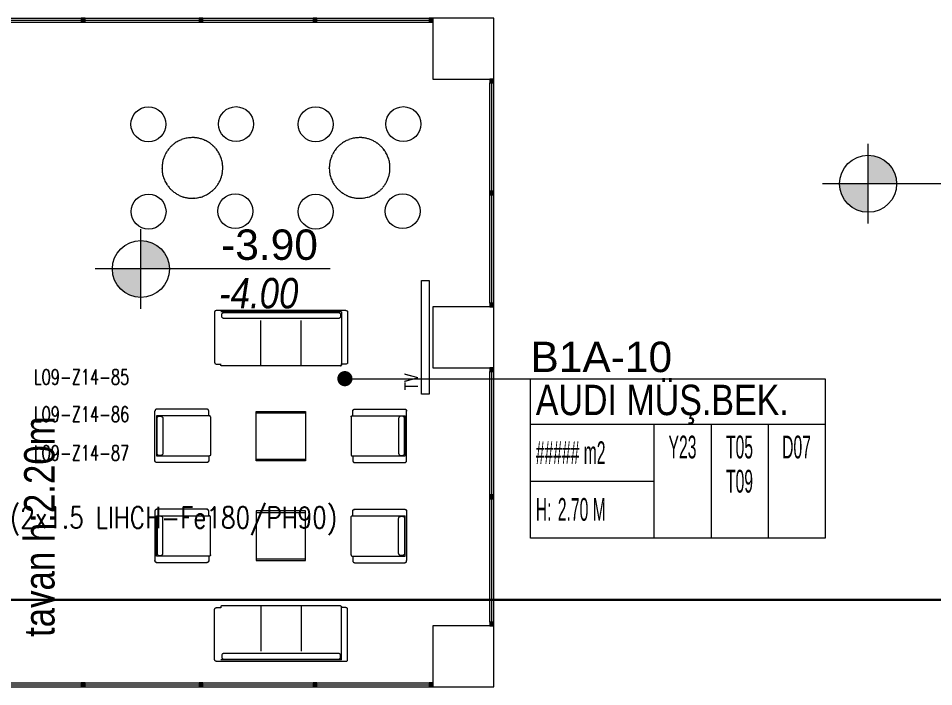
# Model space of a CAD drawing. Header units: metres. Extents: x -19121 to 152404, y -12107 to 46241.
# Drawn here: x 93295 to 94499, y 1600 to 2480 of the extents above; entities that cross this region are included whole.
import ezdxf
from ezdxf.enums import TextEntityAlignment as Align

# ---------------------------------------------------------------- set-up
doc = ezdxf.new("R2010")
doc.units = ezdxf.units.M
doc.header["$LTSCALE"] = 50
doc.header["$MEASUREMENT"] = 0
doc.layers.get('0').update_dxf_attribs({"color": 9, "lineweight": 9})
for name, color, linetype, lineweight in [('01', 9, 'Continuous', 9), ('05', 9, 'Continuous', 9), ('06D', 9, 'Continuous', 9), ('10', 9, 'Continuous', 9), ('15', 9, 'Continuous', 9), ('21', 9, 'Continuous', 9), ('21_mahal200', 9, 'Continuous', 9), ('E-DEDEKTÖR NUMARALARI', 20, 'Continuous', 30), ('E-MODÜL HATTI', 6, 'Continuous', 30), ('E-YAZI', 7, 'Continuous', 30)]:
    doc.layers.add(name, color=color, linetype=linetype, lineweight=lineweight)
doc.styles.add('Arial', font='arial.ttf', dxfattribs={"height": 2.5})
doc.styles.add('E-YAZI', font='txttw.shx', dxfattribs={"height": 200})
doc.styles.add('MuuM_TEXT-ITALIC', font='ARIALNI.TTF')
doc.styles.add('MuuM_TEXT-STANDART', font='ARIALN.TTF')
doc.dimstyles.new('MuuM_DIM200', dxfattribs={"dimscale": 20, "dimtxt": 2, "dimasz": 1, "dimexe": 1, "dimexo": 1, "dimgap": 1, "dimtad": 1, "dimdec": 1, "dimrnd": 0.5, "dimdsep": 46, "dimtxsty": 'MuuM_TEXT-STANDART', "dimblk": 'ARCHTICK', "dimcen": 0, "dimdle": 0.15, "dimclrd": 256, "dimclre": 256, "dimclrt": 256, "dimadec": 0, "dimazin": 0, "dimtfac": 5, "dimtdec": 1, "dimtix": 1, "dimtmove": 2, "dimatfit": 3, "dimldrblk": 'DOT', "dimfxl": 3, "dimfxlon": 1, "dimtolj": 1, "dimlwd": -1, "dimlwe": -1, "dimarcsym": 0})

# ---------------------------------------------------------------- blocks, each defined once
blk = doc.blocks.new('p-kolon_80x80')
blk.add_lwpolyline([(-40, -40), (40, -40), (40, 40), (-40, 40)], close=True)
blk = doc.blocks.new('1.Bod.Ara.Sitatik Elk')
at = {"layer": '01'}
for p in [(9880, -6190), (9880, -6570), (9880, -6990)]:
    blk.add_blockref('p-kolon_80x80', p, dxfattribs=at)
blk = doc.blocks.new('_ArchTick')
at = {"color": 0, "linetype": 'ByBlock', "const_width": 0.15}
blk.add_lwpolyline([(-0.5, -0.5), (0.5, 0.5)], dxfattribs=at)
blk = doc.blocks.new('_Dot')
at = {"color": 0, "linetype": 'ByBlock', "lineweight": -2}
blk.add_line((-0.5, 0), (-1, 0), dxfattribs=at)
at = {"color": 0, "linetype": 'ByBlock', "const_width": 0.5}
blk.add_lwpolyline([(-0.25, 0, 1), (0.25, 0, 1)], format="xyb", close=True, dxfattribs=at)
blk = doc.blocks.new('0_roomno2')
blk.add_lwpolyline([(19.375, -10.5), (0, -10.5), (0, 0), (19.375, 0)], close=True)
for points in [[(0, -3), (19.375, -3)], [(8.125, -3), (8.125, -10.5)], [(11.875, -3), (11.875, -10.5)], [(15.625, -3), (15.625, -10.5)], [(0, -6.75), (8.125, -6.75)]]:
    blk.add_lwpolyline(points)
at = {"style": 'MuuM_TEXT-STANDART', "width": 0.6}
blk.add_text('H:', height=1.5, dxfattribs=at).set_placement((0.35, -8.608), align=Align.MIDDLE_LEFT)
at = {"style": 'Arial'}
blk.add_attdef('ODANO', (0, 1.17), '', height=2, dxfattribs=at)
blk.add_attdef('MEKANADI', text='', height=2, dxfattribs=at).set_placement((0.35, -3), align=Align.BOTTOM_LEFT)
at = {"style": 'MuuM_TEXT-STANDART', "width": 0.6}
for tag, p in [('M2', (0.35, -4.875)), ('TEMIZTAVANYUKSEKLIGI', (1.8, -8.608))]:
    blk.add_attdef(tag, text='', height=1.5, dxfattribs=at).set_placement(p, align=Align.MIDDLE_LEFT)
for tag, p in [('YER01', (10, -4.5)), ('TAVAN01', (13.75, -4.5)), ('DUVAR01', (17.5, -4.5)), ('YER02', (10, -6.75)), ('TAVAN02', (13.75, -6.75)), ('DUVAR02', (17.5, -6.75)), ('YER03', (10, -9)), ('TAVAN03', (13.75, -9)), ('DUVAR03', (17.5, -9))]:
    blk.add_attdef(tag, text='', height=1.5, dxfattribs=at).set_placement(p, align=Align.MIDDLE_CENTER)
blk = doc.blocks.new('p-audi_tefriş')
at = {"lineweight": 15}
for p, q in [((79.5, 449.5), (-79.3, 449.5)), ((-26.4, 378.5), (-26.4, 438.3)), ((26.6, 378.5), (26.6, 438.3)), ((-79.3, 379.6), (-79.3, 381.3)), ((-32.8, 316.5), (32, 316.5)), ((-95.1, 260), (-95.1, 253.4)), ((-32.8, 255.6), (32, 255.6)), ((94.3, 260), (94.3, 253.4)), ((-95.1, 181.1), (-95.1, 187.6)), ((-32.8, 185.5), (32, 185.5)), ((94.3, 181.1), (94.3, 187.6)), ((-32.8, 124.6), (32, 124.6)), ((-79.3, 61.4), (-79.3, 59.8)), ((-26.4, 62.5), (-26.4, 2.8)), ((26.6, 62.5), (26.6, 2.8)), ((79.5, -8.5), (-79.3, -8.5))]:
    blk.add_line(p, q, dxfattribs=at)
at = {"lineweight": 15, "flags": 128}
for points in [[(85.3, 451.5), (-84.9, 451.5), (-85.5, 451.3), (-86.2, 451.2), (-86.6, 450.8), (-87, 450.4), (-87.2, 449.9), (-87.4, 449.5), (-87.4, 382.8), (-87.2, 382.4), (-87, 381.8), (-86.6, 381.5), (-86.2, 381.1), (-85.5, 380.9), (-84.9, 380.7), (-79.3, 380.7)], [(75.8, 441), (-75.8, 441), (-76.2, 441.2), (-76.8, 441.4), (-77.2, 441.8), (-77.6, 442.2), (-77.8, 442.7), (-78.1, 443.3), (-78.1, 446.6), (-77.8, 447.1), (-77.6, 447.5), (-77.2, 447.9), (-76.8, 448.2), (-76.2, 448.4), (-75.8, 448.6), (75.8, 448.6)], [(-22.6, 449.5), (-22.6, 449.5)], [(75.8, 448.6), (76.4, 448.4), (77, 448.2), (77.4, 447.9), (77.8, 447.5), (78.1, 447.1), (78.3, 446.6), (78.3, 443.3), (78.1, 442.7), (77.8, 442.2), (77.4, 441.8), (77, 441.4), (76.4, 441.2), (75.8, 441)], [(85.3, 451.5), (85.7, 451.3), (86.4, 451.2), (86.8, 450.8), (87.2, 450.4), (87.4, 449.9), (87.6, 449.5), (87.6, 382.8), (87.4, 382.4), (87.2, 381.8), (86.8, 381.5), (86.4, 381.1), (85.7, 380.9), (85.3, 380.7), (79.5, 380.7)], [(79.5, 449.5), (79.5, 379.6)], [(-17.4, 378.5), (-17.4, 378.5)], [(-97.7, 321.6), (-163.9, 321.6), (-164.5, 321.4), (-164.8, 321.1), (-165.2, 320.9), (-165.6, 320.3), (-165.7, 320), (-165.9, 319.4)], [(-96.8, 251.4), (-97.3, 251.4), (-97.7, 251.2), (-163.3, 251.2), (-163.9, 251.4), (-164.5, 251.4), (-164.8, 251.8), (-165.2, 252.1), (-165.6, 252.5), (-165.7, 252.9), (-165.9, 253.4), (-165.9, 318.9)], [(-95.1, 312.9), (-95.1, 319.4), (-95.3, 320), (-95.5, 320.3), (-95.9, 320.9), (-96.2, 321.1), (-96.8, 321.4), (-97.3, 321.6)], [(32, 318.5), (32, 253.5), (-32.8, 253.5), (-32.8, 318.5), (32, 318.5)], [(94.3, 312.9), (94.3, 319.4), (94.5, 320), (94.7, 320.3), (95.1, 320.9), (95.4, 321.1), (96, 321.4), (96.5, 321.6)], [(96, 251.4), (96.5, 251.4), (96.9, 251.2), (162.6, 251.2), (163.1, 251.4), (163.7, 251.4), (164, 251.8), (164.4, 252.1), (164.8, 252.5), (164.9, 252.9), (165.1, 253.4), (165.1, 318.9)], [(163.1, 321.6), (163.7, 321.4), (164, 321.1), (164.4, 320.9), (164.8, 320.3), (164.9, 320), (165.1, 319.4)], [(-94, 312.9), (-163.9, 312.9), (-163.9, 260), (-94.2, 260)], [(-163.2, 263.3), (-163.2, 309.4), (-163, 309.9), (-163, 310.5), (-162.6, 310.8), (-162.2, 311.4), (-161.9, 311.6), (-161.5, 311.9), (-161, 312.1), (-157.6, 312.1), (-157.1, 311.9), (-156.7, 311.6), (-156.2, 311.4), (-156, 310.8), (-155.6, 310.5), (-155.6, 309.9), (-155.4, 309.4), (-155.4, 263.3), (-155.6, 262.7), (-155.6, 262.2), (-156, 261.8), (-156.2, 261.4), (-156.7, 261.1), (-157.1, 260.9), (-157.6, 260.7), (-158.2, 260.5), (-160.4, 260.5), (-161, 260.7), (-161.5, 260.9), (-161.9, 261.1), (-162.2, 261.4), (-162.6, 261.8), (-163, 262.2), (-163, 262.7), (-163.2, 263.3)], [(-95.1, 312.9), (-95.1, 312.9)], [(93.2, 312.9), (163.1, 312.9), (163.1, 260)], [(94.3, 312.9), (94.3, 312.9)], [(162.4, 263.3), (162.4, 309.4), (162.2, 309.9), (162.2, 310.5), (161.8, 310.8), (161.5, 311.4), (161.1, 311.6), (160.7, 311.9), (160.2, 312.1), (156.9, 312.1), (156.3, 311.9), (155.9, 311.6), (155.4, 311.4), (155.2, 310.8), (154.8, 310.5), (154.8, 309.9), (154.6, 309.4), (154.6, 263.3), (154.8, 262.7), (154.8, 262.2), (155.2, 261.8), (155.4, 261.4), (155.9, 261.1), (156.3, 260.9), (156.9, 260.7), (157.4, 260.5), (159.6, 260.5), (160.2, 260.7), (160.7, 260.9), (161.1, 261.1), (161.5, 261.4), (161.8, 261.8), (162.2, 262.2), (162.2, 262.7), (162.4, 263.3)], [(-95.1, 253.4), (-95.3, 252.9), (-95.5, 252.5), (-95.9, 252.1), (-96.2, 251.8), (-96.8, 251.4)], [(-95.1, 260), (-95.1, 260)], [(94.3, 260), (94.3, 260)], [(94.3, 253.4), (94.5, 252.9), (94.7, 252.5), (95.1, 252.1), (95.4, 251.8), (96, 251.4)], [(-96.8, 189.6), (-97.3, 189.6), (-97.7, 189.8), (-163.3, 189.8), (-163.9, 189.6), (-164.5, 189.6), (-164.8, 189.3), (-165.2, 188.9), (-165.6, 188.5), (-165.7, 188.2), (-165.9, 187.6), (-165.9, 122.2)], [(-94, 128.2), (-163.9, 128.2), (-163.9, 181.1), (-94.2, 181.1)], [(-95.1, 187.6), (-95.3, 188.2), (-95.5, 188.5), (-95.9, 188.9), (-96.2, 189.3), (-96.8, 189.6)], [(-95.1, 181.1), (-95.1, 181.1)], [(32, 122.5), (32, 187.6), (-32.8, 187.6), (-32.8, 122.5), (32, 122.5)], [(93.2, 128.2), (163.1, 128.2), (163.1, 181.1)], [(94.3, 187.6), (94.5, 188.2), (94.7, 188.5), (95.1, 188.9), (95.4, 189.3), (96, 189.6)], [(94.3, 181.1), (94.3, 181.1)], [(96, 189.6), (96.5, 189.6), (96.9, 189.8), (162.6, 189.8), (163.1, 189.6), (163.7, 189.6), (164, 189.3), (164.4, 188.9), (164.8, 188.5), (164.9, 188.2), (165.1, 187.6), (165.1, 122.2)], [(-163.2, 177.8), (-163.2, 131.7), (-163, 131.1), (-163, 130.6), (-162.6, 130.2), (-162.2, 129.7), (-161.9, 129.5), (-161.5, 129.1), (-161, 128.9), (-157.6, 128.9), (-157.1, 129.1), (-156.7, 129.5), (-156.2, 129.7), (-156, 130.2), (-155.6, 130.6), (-155.6, 131.1), (-155.4, 131.7), (-155.4, 177.8), (-155.6, 178.3), (-155.6, 178.9), (-156, 179.2), (-156.2, 179.6), (-156.7, 180), (-157.1, 180.2), (-157.6, 180.3), (-158.2, 180.5), (-160.4, 180.5), (-161, 180.3), (-161.5, 180.2), (-161.9, 180), (-162.2, 179.6), (-162.6, 179.2), (-163, 178.9), (-163, 178.3), (-163.2, 177.8)], [(162.4, 177.8), (162.4, 131.7), (162.2, 131.1), (162.2, 130.6), (161.8, 130.2), (161.5, 129.7), (161.1, 129.5), (160.7, 129.1), (160.2, 128.9), (156.9, 128.9), (156.3, 129.1), (155.9, 129.5), (155.4, 129.7), (155.2, 130.2), (154.8, 130.6), (154.8, 131.1), (154.6, 131.7), (154.6, 177.8), (154.8, 178.3), (154.8, 178.9), (155.2, 179.2), (155.4, 179.6), (155.9, 180), (156.3, 180.2), (156.9, 180.3), (157.4, 180.5), (159.6, 180.5), (160.2, 180.3), (160.7, 180.2), (161.1, 180), (161.5, 179.6), (161.8, 179.2), (162.2, 178.9), (162.2, 178.3), (162.4, 177.8)], [(-97.7, 119.4), (-163.9, 119.4), (-164.5, 119.6), (-164.8, 120), (-165.2, 120.2), (-165.6, 120.7), (-165.7, 121.1), (-165.9, 121.6)], [(-95.1, 128.2), (-95.1, 121.6), (-95.3, 121.1), (-95.5, 120.7), (-95.9, 120.2), (-96.2, 120), (-96.8, 119.6), (-97.3, 119.4)], [(-95.1, 128.2), (-95.1, 128.2)], [(94.3, 128.2), (94.3, 121.6), (94.5, 121.1), (94.7, 120.7), (95.1, 120.2), (95.4, 120), (96, 119.6), (96.5, 119.4)], [(94.3, 128.2), (94.3, 128.2)], [(163.1, 119.4), (163.7, 119.6), (164, 120), (164.4, 120.2), (164.8, 120.7), (164.9, 121.1), (165.1, 121.6)], [(85.3, -10.5), (-84.9, -10.5), (-85.5, -10.3), (-86.2, -10.1), (-86.6, -9.7), (-87, -9.4), (-87.2, -8.8), (-87.4, -8.5), (-87.4, 58.3), (-87.2, 58.7), (-87, 59.2), (-86.6, 59.6), (-86.2, 59.9), (-85.5, 60.1), (-84.9, 60.3), (-79.3, 60.3)], [(-17.4, 62.5), (-17.4, 62.5)], [(79.5, -8.5), (79.5, 61.4)], [(85.3, -10.5), (85.7, -10.3), (86.4, -10.1), (86.8, -9.7), (87.2, -9.4), (87.4, -8.8), (87.6, -8.5), (87.6, 58.3), (87.4, 58.7), (87.2, 59.2), (86.8, 59.6), (86.4, 59.9), (85.7, 60.1), (85.3, 60.3), (79.5, 60.3)], [(75.8, 0), (-75.8, 0), (-76.2, -0.2), (-76.8, -0.4), (-77.2, -0.7), (-77.6, -1.1), (-77.8, -1.7), (-78.1, -2.2), (-78.1, -5.5), (-77.8, -6.1), (-77.6, -6.4), (-77.2, -6.8), (-76.8, -7.2), (-76.2, -7.4), (-75.8, -7.5), (75.8, -7.5)], [(75.8, -7.5), (76.4, -7.4), (77, -7.2), (77.4, -6.8), (77.8, -6.4), (78.1, -6.1), (78.3, -5.5), (78.3, -2.2), (78.1, -1.7), (77.8, -1.1), (77.4, -0.7), (77, -0.4), (76.4, -0.2), (75.8, 0)], [(-22.6, -8.5), (-22.6, -8.5)]]:
    blk.add_lwpolyline(points, dxfattribs=at)
for points in [[(78.1, 378.5), (-77.8, 378.5, -0.004338), (-77.9, 378.5), (-77.9, 378.5, -0.026263), (-78, 378.5), (-78.1, 378.5, -0.035008), (-78.3, 378.6), (-78.3, 378.6, -0.035049), (-78.5, 378.7), (-78.5, 378.7, -0.035394), (-78.7, 378.8), (-78.7, 378.8, -0.036116), (-78.8, 378.9), (-78.8, 378.9, -0.037328), (-79, 379), (-79, 379, -0.038963), (-79.1, 379.2), (-79.1, 379.2, -0.040882), (-79.2, 379.4, -0.042833), (-79.3, 379.5), (-79.3, 379.6, -0.055211), (-79.3, 379.7), (-79.3, 379.8, -0.005522), (-79.3, 379.8)], [(78.1, 378.5, 0.004338), (78.1, 378.5), (78.1, 378.5, 0.026263), (78.2, 378.5), (78.3, 378.5, 0.035008), (78.5, 378.6), (78.5, 378.6, 0.035049), (78.7, 378.7), (78.7, 378.7, 0.035394), (78.9, 378.8), (78.9, 378.8, 0.036116), (79, 378.9), (79, 378.9, 0.037328), (79.2, 379), (79.2, 379, 0.038963), (79.3, 379.2), (79.3, 379.2, 0.040882), (79.4, 379.4, 0.042833), (79.5, 379.5), (79.5, 379.6, 0.055211), (79.5, 379.7), (79.5, 379.8, 0.005522), (79.5, 379.8), (79.5, 381.3)], [(-163.3, 321.6, 0.005465), (-163.4, 321.6), (-163.5, 321.6, 0.044049), (-163.7, 321.6), (-163.8, 321.6, 0.043095), (-164.2, 321.4), (-164.2, 321.4, 0.041693), (-164.6, 321.3, 0.040308), (-164.9, 321), (-164.9, 321, 0.039261), (-165.2, 320.7), (-165.3, 320.7, 0.038566), (-165.5, 320.4, 0.019266), (-165.6, 320.2), (-165.6, 320.2, 0.038455), (-165.8, 319.9), (-165.8, 319.9, 0.019411), (-165.8, 319.5), (-165.8, 319.5, 0.038895), (-165.9, 319.2), (-165.9, 319.1, 0.01955), (-165.9, 319), (-165.9, 318.9, 0.004872), (-165.9, 318.9)], [(-95.1, 318.9, 0.004215), (-95.1, 318.9), (-95.1, 319, 0.016925), (-95.1, 319.1), (-95.1, 319.2, 0.033767), (-95.2, 319.5), (-95.2, 319.5, 0.033538), (-95.3, 319.9), (-95.3, 319.9, 0.033351), (-95.4, 320.2), (-95.4, 320.2, 0.016652), (-95.6, 320.4, 0.033417), (-95.7, 320.6), (-95.8, 320.7, 0.033879), (-96, 320.9), (-96, 320.9, 0.017153), (-96.2, 321.1), (-96.2, 321.1, 0.035008), (-96.4, 321.2, 0.017885), (-96.6, 321.4), (-96.6, 321.4, 0.036544), (-96.9, 321.5), (-96.9, 321.5, 0.018713), (-97.2, 321.5), (-97.2, 321.5, 0.037873), (-97.4, 321.6), (-97.5, 321.6, 0.019133), (-97.6, 321.6), (-97.7, 321.6, 0.004769), (-97.7, 321.6)], [(-95.1, 318.9, 0.004807), (-95.1, 318.9), (-95.1, 319, 0.039068), (-95.2, 319.3), (-95.2, 319.4, 0.038787), (-95.3, 319.8), (-95.3, 319.9, 0.038499), (-95.4, 320.2), (-95.4, 320.2, 0.019218), (-95.6, 320.4), (-95.6, 320.4, 0.038632), (-95.8, 320.7), (-95.8, 320.7, 0.019509), (-96, 320.9), (-96, 320.9, 0.039755), (-96.2, 321.1, 0.020334), (-96.5, 321.3, 0.04168), (-96.8, 321.4), (-96.8, 321.4, 0.021445), (-97.1, 321.5), (-97.1, 321.5, 0.043559), (-97.4, 321.6), (-97.5, 321.6, 0.022077), (-97.6, 321.6), (-97.7, 321.6, 0.0055), (-97.7, 321.6)], [(94.3, 318.9, -0.004215), (94.3, 318.9), (94.3, 319, -0.016925), (94.3, 319.1), (94.4, 319.2, -0.033767), (94.4, 319.5), (94.4, 319.5, -0.033538), (94.5, 319.9), (94.5, 319.9, -0.033351), (94.6, 320.2), (94.6, 320.2, -0.016652), (94.8, 320.4, -0.033417), (94.9, 320.6), (95, 320.7, -0.033879), (95.2, 320.9), (95.2, 320.9, -0.017153), (95.4, 321.1), (95.4, 321.1, -0.035008), (95.6, 321.2, -0.017885), (95.8, 321.4), (95.8, 321.4, -0.036544), (96.1, 321.5), (96.1, 321.5, -0.018713), (96.4, 321.5), (96.4, 321.5, -0.037873), (96.6, 321.6), (96.7, 321.6, -0.019133), (96.8, 321.6), (96.9, 321.6, -0.004769), (96.9, 321.6)], [(94.3, 318.9, -0.004807), (94.3, 318.9), (94.3, 319, -0.039068), (94.4, 319.3), (94.4, 319.4, -0.038787), (94.5, 319.8), (94.5, 319.9, -0.038499), (94.6, 320.2), (94.6, 320.2, -0.019218), (94.8, 320.4), (94.8, 320.4, -0.038632), (95, 320.7), (95, 320.7, -0.019509), (95.2, 320.9), (95.2, 320.9, -0.039755), (95.4, 321.1, -0.020319), (95.7, 321.3, -0.04168), (96, 321.4), (96, 321.4, -0.021445), (96.3, 321.5), (96.3, 321.5, -0.043559), (96.6, 321.6), (96.7, 321.6, -0.022077), (96.8, 321.6), (96.9, 321.6, -0.0055), (96.9, 321.6), (163.1, 321.6)], [(162.6, 321.6, -0.005465), (162.6, 321.6), (162.7, 321.6, -0.044049), (162.9, 321.6), (163, 321.6, -0.043095), (163.4, 321.4), (163.4, 321.4, -0.041693), (163.8, 321.3, -0.040308), (164.2, 321), (164.2, 321, -0.039261), (164.4, 320.7), (164.5, 320.7, -0.038566), (164.7, 320.4, -0.019266), (164.8, 320.2), (164.8, 320.2, -0.038455), (165, 319.9), (165, 319.9, -0.019411), (165.1, 319.5), (165.1, 319.5, -0.038895), (165.1, 319.2), (165.1, 319.1, -0.01955), (165.1, 319), (165.1, 318.9, -0.004872), (165.1, 318.9)], [(-92.9, 311.4), (-92.9, 311.4, 0.012467), (-92.9, 311.5), (-92.9, 311.5, 0.009562), (-92.9, 311.5, 0.009249), (-92.9, 311.6), (-92.9, 311.6, 0.008954), (-92.9, 311.6), (-92.9, 311.6, 0.008686), (-93, 311.7), (-93, 311.7, 0.008444), (-93, 311.8), (-93, 311.8, 0.008227), (-93, 311.8), (-93, 311.8, 0.008034), (-93, 311.9), (-93, 311.9, 0.007864), (-93, 312), (-93, 312, 0.007716), (-93, 312), (-93, 312, 0.00759), (-93.1, 312.1), (-93.1, 312.1, 0.007483), (-93.1, 312.1), (-93.1, 312.1, 0.007395), (-93.1, 312.2), (-93.1, 312.2, 0.007325), (-93.2, 312.3), (-93.2, 312.3, 0.007273), (-93.2, 312.3), (-93.2, 312.3, 0.007246), (-93.2, 312.4), (-93.2, 312.4, 0.013539), (-93.3, 312.5), (-93.3, 312.5), (-93.3, 312.5, 0.014284), (-93.3, 312.5), (-93.3, 312.5, 0.011292), (-93.4, 312.6, 0.01119), (-93.4, 312.6, 0.011085), (-93.5, 312.6, 0.01099), (-93.5, 312.7), (-93.5, 312.7, 0.010892), (-93.6, 312.7), (-93.6, 312.7, 0.010797), (-93.6, 312.7), (-93.6, 312.7, 0.010708), (-93.7, 312.7), (-93.7, 312.7, 0.010623), (-93.7, 312.8), (-93.7, 312.8, 0.010545), (-93.8, 312.8), (-93.8, 312.8, 0.010472), (-93.8, 312.8), (-93.8, 312.8, 0.010406), (-93.9, 312.8), (-93.9, 312.8, 0.010347), (-93.9, 312.8), (-93.9, 312.8, 0.010294), (-94, 312.8), (-94, 312.8, 0.010247), (-94, 312.8), (-94, 312.8, 0.010207), (-94.1, 312.9), (-94.1, 312.9, 0.01017), (-94.2, 312.9, 0.008911), (-94.2, 312.9), (-94.2, 312.9)], [(-92.9, 311.4), (-92.9, 261.4, -0.003617), (-92.9, 261.4), (-92.9, 261.4, -0.044671), (-92.9, 261.2), (-93, 261.1, -0.029807), (-93, 260.9), (-93, 260.9, -0.029854), (-93.1, 260.8), (-93.1, 260.8, -0.03017), (-93.2, 260.6), (-93.2, 260.6, -0.030767), (-93.3, 260.5), (-93.3, 260.5, -0.031665), (-93.4, 260.3), (-93.4, 260.3, -0.032851), (-93.5, 260.2), (-93.5, 260.2, -0.034258), (-93.7, 260.1, -0.035749), (-93.8, 260.1), (-93.8, 260.1, -0.037085), (-94, 260), (-94, 260, -0.018962), (-94.1, 260), (-94.1, 260, -0.028622), (-94.2, 260), (-94.2, 260, -0.004767), (-94.2, 260)], [(92.1, 311.4), (92.1, 311.4, -0.012467), (92.1, 311.5), (92.1, 311.5, -0.009562), (92.1, 311.5, -0.009249), (92.1, 311.6), (92.1, 311.6, -0.008954), (92.2, 311.6), (92.2, 311.6, -0.008686), (92.2, 311.7), (92.2, 311.7, -0.008444), (92.2, 311.8), (92.2, 311.8, -0.008227), (92.2, 311.8), (92.2, 311.8, -0.008034), (92.2, 311.9), (92.2, 311.9, -0.007864), (92.2, 312), (92.2, 312, -0.007716), (92.3, 312), (92.3, 312, -0.00759), (92.3, 312.1), (92.3, 312.1, -0.007483), (92.3, 312.1), (92.3, 312.1, -0.007395), (92.3, 312.2), (92.3, 312.2, -0.007325), (92.4, 312.3), (92.4, 312.3, -0.007273), (92.4, 312.3), (92.4, 312.3, -0.007246), (92.4, 312.4), (92.4, 312.4, -0.013539), (92.5, 312.5), (92.5, 312.5), (92.5, 312.5, -0.014284), (92.5, 312.5), (92.6, 312.5, -0.011292), (92.6, 312.6, -0.011193), (92.6, 312.6, -0.011095), (92.7, 312.6, -0.01099), (92.7, 312.7), (92.7, 312.7, -0.010892), (92.8, 312.7), (92.8, 312.7, -0.010797), (92.8, 312.7), (92.8, 312.7, -0.010708), (92.9, 312.7), (92.9, 312.7, -0.010623), (92.9, 312.8), (92.9, 312.8, -0.010545), (93, 312.8), (93, 312.8, -0.010472), (93, 312.8), (93, 312.8, -0.010406), (93.1, 312.8), (93.1, 312.8, -0.010347), (93.1, 312.8), (93.1, 312.8, -0.010294), (93.2, 312.8), (93.2, 312.8, -0.010247), (93.3, 312.8), (93.3, 312.8, -0.010207), (93.3, 312.9), (93.3, 312.9, -0.01017), (93.4, 312.9, -0.008911), (93.4, 312.9), (93.4, 312.9)], [(92.1, 311.4), (92.1, 261.4, 0.003617), (92.1, 261.4), (92.1, 261.4, 0.044671), (92.1, 261.2), (92.2, 261.1, 0.029807), (92.2, 260.9), (92.2, 260.9, 0.029854), (92.3, 260.8), (92.3, 260.8, 0.03017), (92.4, 260.6), (92.4, 260.6, 0.030767), (92.5, 260.5), (92.5, 260.5, 0.031665), (92.6, 260.3), (92.6, 260.3, 0.032851), (92.7, 260.2), (92.7, 260.2, 0.034258), (92.9, 260.1, 0.035749), (93, 260.1), (93, 260.1, 0.037085), (93.2, 260), (93.2, 260, 0.018962), (93.3, 260), (93.3, 260, 0.028622), (93.4, 260), (93.4, 260, 0.004767), (93.4, 260), (163.1, 260)], [(-163.3, 251.2, -0.00546), (-163.4, 251.2), (-163.5, 251.2, -0.044019), (-163.7, 251.3), (-163.8, 251.3, -0.043078), (-164.2, 251.4), (-164.2, 251.4, -0.04169), (-164.6, 251.6, -0.040318), (-164.9, 251.8), (-164.9, 251.8, -0.039279), (-165.2, 252.1), (-165.3, 252.2, -0.038585), (-165.5, 252.4, -0.019276), (-165.6, 252.7), (-165.6, 252.7, -0.038519), (-165.8, 253), (-165.8, 253.1, -0.038743), (-165.9, 253.4), (-165.9, 253.5, -0.0195), (-165.9, 253.7), (-165.9, 253.7, -0.01955), (-165.9, 253.9), (-165.9, 253.9, -0.004869), (-165.9, 254)], [(-95.1, 254, -0.004307), (-95.1, 253.9), (-95.1, 253.9, -0.0173), (-95.1, 253.8), (-95.1, 253.7, -0.034522), (-95.2, 253.4), (-95.2, 253.3, -0.034294), (-95.3, 253), (-95.3, 252.9, -0.034115), (-95.5, 252.6), (-95.5, 252.6, -0.017042), (-95.6, 252.4, -0.034224), (-95.8, 252.2), (-95.8, 252.1, -0.034742), (-96, 251.9), (-96, 251.9, -0.017609), (-96.2, 251.7, -0.035956), (-96.5, 251.6, -0.01838), (-96.7, 251.5), (-96.7, 251.5, -0.037606), (-97, 251.4), (-97, 251.3, -0.038573), (-97.3, 251.3), (-97.4, 251.3, -0.029282), (-97.6, 251.2), (-97.7, 251.2, -0.004868), (-97.7, 251.2)], [(-95.1, 254, -0.004802), (-95.1, 253.9), (-95.1, 253.8, -0.039054), (-95.2, 253.6), (-95.2, 253.5, -0.038789), (-95.3, 253), (-95.3, 253, -0.038513), (-95.4, 252.7), (-95.4, 252.7, -0.019227), (-95.6, 252.4, -0.038622), (-95.8, 252.2), (-95.8, 252.1, -0.039321), (-96.1, 251.9), (-96.1, 251.9, -0.019998), (-96.3, 251.7, -0.040996), (-96.6, 251.5, -0.021065), (-96.9, 251.4), (-96.9, 251.4, -0.043001), (-97.2, 251.3), (-97.2, 251.3, -0.021943), (-97.4, 251.3), (-97.5, 251.2, -0.022039), (-97.6, 251.2), (-97.7, 251.2, -0.005496), (-97.7, 251.2)], [(94.3, 254, 0.004307), (94.3, 253.9), (94.3, 253.9, 0.0173), (94.3, 253.8), (94.4, 253.7, 0.034522), (94.4, 253.4), (94.4, 253.3, 0.034294), (94.5, 253), (94.5, 252.9, 0.034115), (94.7, 252.6), (94.7, 252.6, 0.017042), (94.8, 252.4, 0.034224), (95, 252.2), (95, 252.1, 0.034742), (95.2, 251.9), (95.2, 251.9, 0.017609), (95.4, 251.7, 0.035981), (95.7, 251.6, 0.01838), (95.9, 251.5), (95.9, 251.5, 0.037606), (96.2, 251.4), (96.2, 251.3, 0.038573), (96.6, 251.3), (96.6, 251.3, 0.029282), (96.8, 251.2), (96.9, 251.2, 0.004868), (96.9, 251.2)], [(94.3, 254, 0.004802), (94.3, 253.9), (94.3, 253.8, 0.039054), (94.4, 253.6), (94.4, 253.5, 0.038789), (94.5, 253), (94.5, 253, 0.038513), (94.6, 252.7), (94.6, 252.7, 0.019227), (94.8, 252.4, 0.038622), (95, 252.2), (95.1, 252.1, 0.039321), (95.3, 251.9), (95.3, 251.9, 0.019998), (95.5, 251.7, 0.040986), (95.8, 251.5, 0.021065), (96.1, 251.4), (96.1, 251.4, 0.043001), (96.4, 251.3), (96.4, 251.3, 0.021943), (96.6, 251.3), (96.7, 251.2, 0.022039), (96.8, 251.2), (96.9, 251.2, 0.005496), (96.9, 251.2)], [(162.6, 251.2, 0.00546), (162.6, 251.2), (162.7, 251.2, 0.044019), (162.9, 251.3), (163, 251.3, 0.043078), (163.4, 251.4), (163.4, 251.4, 0.04169), (163.8, 251.6, 0.040318), (164.2, 251.8), (164.2, 251.8, 0.039279), (164.4, 252.1), (164.5, 252.2, 0.038585), (164.7, 252.4, 0.019276), (164.8, 252.7), (164.8, 252.7, 0.038519), (165, 253), (165, 253.1, 0.038743), (165.1, 253.4), (165.1, 253.5, 0.0195), (165.1, 253.7), (165.1, 253.7, 0.01955), (165.1, 253.9), (165.1, 253.9, 0.004869), (165.1, 254)], [(-163.3, 189.8, 0.00546), (-163.4, 189.8), (-163.5, 189.8, 0.044019), (-163.7, 189.8), (-163.8, 189.8, 0.043078), (-164.2, 189.6), (-164.2, 189.6, 0.04169), (-164.6, 189.5, 0.040318), (-164.9, 189.2), (-164.9, 189.2, 0.039279), (-165.2, 188.9), (-165.3, 188.9, 0.038585), (-165.5, 188.6, 0.019276), (-165.6, 188.4), (-165.6, 188.4, 0.038519), (-165.8, 188.1), (-165.8, 188, 0.038743), (-165.9, 187.6), (-165.9, 187.6, 0.0195), (-165.9, 187.4), (-165.9, 187.3, 0.01955), (-165.9, 187.2), (-165.9, 187.1, 0.004869), (-165.9, 187.1)], [(-95.1, 187.1, 0.004307), (-95.1, 187.1), (-95.1, 187.2, 0.0173), (-95.1, 187.3), (-95.1, 187.4, 0.034522), (-95.2, 187.7), (-95.2, 187.7, 0.034294), (-95.3, 188.1), (-95.3, 188.1, 0.034115), (-95.5, 188.4), (-95.5, 188.4, 0.017042), (-95.6, 188.6, 0.034224), (-95.8, 188.9), (-95.8, 188.9, 0.034742), (-96, 189.1), (-96, 189.1, 0.017609), (-96.2, 189.3, 0.035956), (-96.5, 189.5, 0.01838), (-96.7, 189.6), (-96.7, 189.6, 0.037606), (-97, 189.7), (-97, 189.7, 0.038573), (-97.3, 189.8), (-97.4, 189.8, 0.029282), (-97.6, 189.8), (-97.7, 189.8, 0.004868), (-97.7, 189.8)], [(-95.1, 187.1, 0.004802), (-95.1, 187.1), (-95.1, 187.2, 0.039054), (-95.2, 187.5), (-95.2, 187.6, 0.038789), (-95.3, 188), (-95.3, 188.1, 0.038513), (-95.4, 188.4), (-95.4, 188.4, 0.019227), (-95.6, 188.6, 0.038622), (-95.8, 188.9), (-95.8, 189, 0.039321), (-96.1, 189.2), (-96.1, 189.2, 0.019998), (-96.3, 189.4, 0.040996), (-96.6, 189.5, 0.021065), (-96.9, 189.7), (-96.9, 189.7, 0.043001), (-97.2, 189.8), (-97.2, 189.8, 0.021943), (-97.4, 189.8), (-97.5, 189.8, 0.022039), (-97.6, 189.8), (-97.7, 189.8, 0.005496), (-97.7, 189.8)], [(-92.9, 129.7), (-92.9, 179.6, 0.003617), (-92.9, 179.6), (-92.9, 179.7, 0.044671), (-92.9, 179.9), (-93, 179.9, 0.029807), (-93, 180.1), (-93, 180.1, 0.029854), (-93.1, 180.3), (-93.1, 180.3, 0.03017), (-93.2, 180.4), (-93.2, 180.4, 0.030767), (-93.3, 180.6), (-93.3, 180.6, 0.031665), (-93.4, 180.7), (-93.4, 180.7, 0.032851), (-93.5, 180.8), (-93.5, 180.8, 0.034258), (-93.7, 180.9, 0.035749), (-93.8, 181), (-93.8, 181, 0.037085), (-94, 181), (-94, 181, 0.018962), (-94.1, 181.1), (-94.1, 181.1, 0.028622), (-94.2, 181.1), (-94.2, 181.1, 0.004767), (-94.2, 181.1)], [(92.1, 129.7), (92.1, 179.6, -0.003617), (92.1, 179.6), (92.1, 179.7, -0.044671), (92.1, 179.9), (92.2, 179.9, -0.029807), (92.2, 180.1), (92.2, 180.1, -0.029854), (92.3, 180.3), (92.3, 180.3, -0.03017), (92.4, 180.4), (92.4, 180.4, -0.030767), (92.5, 180.6), (92.5, 180.6, -0.031665), (92.6, 180.7), (92.6, 180.7, -0.032851), (92.7, 180.8), (92.7, 180.8, -0.034258), (92.9, 180.9, -0.035749), (93, 181), (93, 181, -0.037085), (93.2, 181), (93.2, 181, -0.018962), (93.3, 181.1), (93.3, 181.1, -0.028622), (93.4, 181.1), (93.4, 181.1, -0.004767), (93.4, 181.1), (163.1, 181.1)], [(94.3, 187.1, -0.004307), (94.3, 187.1), (94.3, 187.2, -0.0173), (94.3, 187.3), (94.4, 187.4, -0.034522), (94.4, 187.7), (94.4, 187.7, -0.034294), (94.5, 188.1), (94.5, 188.1, -0.034115), (94.7, 188.4), (94.7, 188.4, -0.017042), (94.8, 188.6, -0.034224), (95, 188.9), (95, 188.9, -0.034742), (95.2, 189.1), (95.2, 189.1, -0.017609), (95.4, 189.3, -0.035981), (95.7, 189.5, -0.01838), (95.9, 189.6), (95.9, 189.6, -0.037606), (96.2, 189.7), (96.2, 189.7, -0.038573), (96.6, 189.8), (96.6, 189.8, -0.029282), (96.8, 189.8), (96.9, 189.8, -0.004868), (96.9, 189.8)], [(94.3, 187.1, -0.004802), (94.3, 187.1), (94.3, 187.2, -0.039054), (94.4, 187.5), (94.4, 187.6, -0.038789), (94.5, 188), (94.5, 188.1, -0.038513), (94.6, 188.4), (94.6, 188.4, -0.019227), (94.8, 188.6, -0.038622), (95, 188.9), (95.1, 189, -0.039321), (95.3, 189.2), (95.3, 189.2, -0.019998), (95.5, 189.4, -0.040986), (95.8, 189.5, -0.021065), (96.1, 189.7), (96.1, 189.7, -0.043001), (96.4, 189.8), (96.4, 189.8, -0.021943), (96.6, 189.8), (96.7, 189.8, -0.022039), (96.8, 189.8), (96.9, 189.8, -0.005496), (96.9, 189.8)], [(162.6, 189.8, -0.00546), (162.6, 189.8), (162.7, 189.8, -0.044019), (162.9, 189.8), (163, 189.8, -0.043078), (163.4, 189.6), (163.4, 189.6, -0.04169), (163.8, 189.5, -0.040318), (164.2, 189.2), (164.2, 189.2, -0.039279), (164.4, 188.9), (164.5, 188.9, -0.038585), (164.7, 188.6, -0.019276), (164.8, 188.4), (164.8, 188.4, -0.038519), (165, 188.1), (165, 188, -0.038743), (165.1, 187.6), (165.1, 187.6, -0.0195), (165.1, 187.4), (165.1, 187.3, -0.01955), (165.1, 187.2), (165.1, 187.1, -0.004869), (165.1, 187.1)], [(-163.3, 119.4, -0.005465), (-163.4, 119.4), (-163.5, 119.4, -0.044049), (-163.7, 119.5), (-163.8, 119.5, -0.043095), (-164.2, 119.6), (-164.2, 119.6, -0.041693), (-164.6, 119.8, -0.040308), (-164.9, 120), (-164.9, 120, -0.039261), (-165.2, 120.3), (-165.3, 120.4, -0.038566), (-165.5, 120.6, -0.019266), (-165.6, 120.9), (-165.6, 120.9, -0.038455), (-165.8, 121.2), (-165.8, 121.2, -0.019411), (-165.8, 121.5), (-165.8, 121.5, -0.038895), (-165.9, 121.8), (-165.9, 121.9, -0.01955), (-165.9, 122.1), (-165.9, 122.1, -0.004872), (-165.9, 122.2)], [(-95.1, 122.2, -0.004215), (-95.1, 122.1), (-95.1, 122.1, -0.016925), (-95.1, 122), (-95.1, 121.9, -0.033767), (-95.2, 121.6), (-95.2, 121.5, -0.033538), (-95.3, 121.2), (-95.3, 121.1, -0.033351), (-95.4, 120.9), (-95.4, 120.9, -0.016652), (-95.6, 120.6, -0.033417), (-95.7, 120.4), (-95.8, 120.3, -0.033879), (-96, 120.1), (-96, 120.1, -0.017153), (-96.2, 120), (-96.2, 120, -0.035008), (-96.4, 119.8, -0.017885), (-96.6, 119.7), (-96.6, 119.7, -0.036544), (-96.9, 119.6), (-96.9, 119.6, -0.018713), (-97.2, 119.5), (-97.2, 119.5, -0.037873), (-97.4, 119.5), (-97.5, 119.5, -0.019133), (-97.6, 119.4), (-97.7, 119.4, -0.004769), (-97.7, 119.4)], [(-95.1, 122.2, -0.004807), (-95.1, 122.1), (-95.1, 122, -0.039068), (-95.2, 121.8), (-95.2, 121.7, -0.038787), (-95.3, 121.2), (-95.3, 121.2, -0.038499), (-95.4, 120.9), (-95.4, 120.9, -0.019218), (-95.6, 120.6), (-95.6, 120.6, -0.038632), (-95.8, 120.4), (-95.8, 120.4, -0.019509), (-96, 120.1), (-96, 120.1, -0.039755), (-96.2, 119.9, -0.020334), (-96.5, 119.8, -0.04168), (-96.8, 119.6), (-96.8, 119.6, -0.021445), (-97.1, 119.5), (-97.1, 119.5, -0.043559), (-97.4, 119.5), (-97.5, 119.5, -0.022077), (-97.6, 119.4), (-97.7, 119.4, -0.0055), (-97.7, 119.4)], [(-92.9, 129.7), (-92.9, 129.6, -0.012467), (-92.9, 129.6), (-92.9, 129.6, -0.009562), (-92.9, 129.5, -0.009249), (-92.9, 129.5), (-92.9, 129.5, -0.008954), (-92.9, 129.4), (-92.9, 129.4, -0.008686), (-93, 129.3), (-93, 129.3, -0.008444), (-93, 129.3), (-93, 129.3, -0.008227), (-93, 129.2), (-93, 129.2, -0.008034), (-93, 129.2), (-93, 129.2, -0.007864), (-93, 129.1), (-93, 129.1, -0.007716), (-93, 129), (-93, 129, -0.00759), (-93.1, 129), (-93.1, 129, -0.007483), (-93.1, 128.9), (-93.1, 128.9, -0.007395), (-93.1, 128.9), (-93.1, 128.9, -0.007325), (-93.2, 128.8), (-93.2, 128.8, -0.007273), (-93.2, 128.7), (-93.2, 128.7, -0.007246), (-93.2, 128.7), (-93.2, 128.7, -0.013539), (-93.3, 128.6), (-93.3, 128.6), (-93.3, 128.6, -0.014284), (-93.3, 128.5), (-93.3, 128.5, -0.011292), (-93.4, 128.5, -0.01119), (-93.4, 128.4, -0.011085), (-93.5, 128.4, -0.01099), (-93.5, 128.4), (-93.5, 128.4, -0.010892), (-93.6, 128.4), (-93.6, 128.4, -0.010797), (-93.6, 128.3), (-93.6, 128.3, -0.010708), (-93.7, 128.3), (-93.7, 128.3, -0.010623), (-93.7, 128.3), (-93.7, 128.3, -0.010545), (-93.8, 128.3), (-93.8, 128.3, -0.010472), (-93.8, 128.3), (-93.8, 128.3, -0.010406), (-93.9, 128.2), (-93.9, 128.2, -0.010347), (-93.9, 128.2), (-93.9, 128.2, -0.010294), (-94, 128.2), (-94, 128.2, -0.010247), (-94, 128.2), (-94, 128.2, -0.010207), (-94.1, 128.2), (-94.1, 128.2, -0.01017), (-94.2, 128.2, -0.008911), (-94.2, 128.2), (-94.2, 128.2)], [(92.1, 129.7), (92.1, 129.6, 0.012467), (92.1, 129.6), (92.1, 129.6, 0.009562), (92.1, 129.5, 0.009249), (92.1, 129.5), (92.1, 129.5, 0.008954), (92.2, 129.4), (92.2, 129.4, 0.008686), (92.2, 129.3), (92.2, 129.3, 0.008444), (92.2, 129.3), (92.2, 129.3, 0.008227), (92.2, 129.2), (92.2, 129.2, 0.008034), (92.2, 129.2), (92.2, 129.2, 0.007864), (92.2, 129.1), (92.2, 129.1, 0.007716), (92.3, 129), (92.3, 129, 0.00759), (92.3, 129), (92.3, 129, 0.007483), (92.3, 128.9), (92.3, 128.9, 0.007395), (92.3, 128.9), (92.3, 128.9, 0.007325), (92.4, 128.8), (92.4, 128.8, 0.007273), (92.4, 128.7), (92.4, 128.7, 0.007246), (92.4, 128.7), (92.4, 128.7, 0.013539), (92.5, 128.6), (92.5, 128.6), (92.5, 128.6, 0.014284), (92.5, 128.5), (92.6, 128.5, 0.011292), (92.6, 128.5, 0.011193), (92.6, 128.4, 0.011095), (92.7, 128.4, 0.01099), (92.7, 128.4), (92.7, 128.4, 0.010892), (92.8, 128.4), (92.8, 128.4, 0.010797), (92.8, 128.3), (92.8, 128.3, 0.010708), (92.9, 128.3), (92.9, 128.3, 0.010623), (92.9, 128.3), (92.9, 128.3, 0.010545), (93, 128.3), (93, 128.3, 0.010472), (93, 128.3), (93, 128.3, 0.010406), (93.1, 128.2), (93.1, 128.2, 0.010347), (93.1, 128.2), (93.1, 128.2, 0.010294), (93.2, 128.2), (93.2, 128.2, 0.010247), (93.3, 128.2), (93.3, 128.2, 0.010207), (93.3, 128.2), (93.3, 128.2, 0.01017), (93.4, 128.2, 0.008911), (93.4, 128.2), (93.4, 128.2)], [(94.3, 122.2, 0.004215), (94.3, 122.1), (94.3, 122.1, 0.016925), (94.3, 122), (94.4, 121.9, 0.033767), (94.4, 121.6), (94.4, 121.5, 0.033538), (94.5, 121.2), (94.5, 121.1, 0.033351), (94.6, 120.9), (94.6, 120.9, 0.016652), (94.8, 120.6, 0.033417), (94.9, 120.4), (95, 120.3, 0.033879), (95.2, 120.1), (95.2, 120.1, 0.017153), (95.4, 120), (95.4, 120, 0.035008), (95.6, 119.8, 0.017885), (95.8, 119.7), (95.8, 119.7, 0.036544), (96.1, 119.6), (96.1, 119.6, 0.018713), (96.4, 119.5), (96.4, 119.5, 0.037873), (96.6, 119.5), (96.7, 119.5, 0.019133), (96.8, 119.4), (96.9, 119.4, 0.004769), (96.9, 119.4)], [(94.3, 122.2, 0.004807), (94.3, 122.1), (94.3, 122, 0.039068), (94.4, 121.8), (94.4, 121.7, 0.038787), (94.5, 121.2), (94.5, 121.2, 0.038499), (94.6, 120.9), (94.6, 120.9, 0.019218), (94.8, 120.6), (94.8, 120.6, 0.038632), (95, 120.4), (95, 120.4, 0.019509), (95.2, 120.1), (95.2, 120.1, 0.039755), (95.4, 119.9, 0.020319), (95.7, 119.8, 0.04168), (96, 119.6), (96, 119.6, 0.021445), (96.3, 119.5), (96.3, 119.5, 0.043559), (96.6, 119.5), (96.7, 119.5, 0.022077), (96.8, 119.4), (96.9, 119.4, 0.0055), (96.9, 119.4), (163.1, 119.4)], [(162.6, 119.4, 0.005465), (162.6, 119.4), (162.7, 119.4, 0.044049), (162.9, 119.5), (163, 119.5, 0.043095), (163.4, 119.6), (163.4, 119.6, 0.041693), (163.8, 119.8, 0.040308), (164.2, 120), (164.2, 120, 0.039261), (164.4, 120.3), (164.5, 120.4, 0.038566), (164.7, 120.6, 0.019266), (164.8, 120.9), (164.8, 120.9, 0.038455), (165, 121.2), (165, 121.2, 0.019411), (165.1, 121.5), (165.1, 121.5, 0.038895), (165.1, 121.8), (165.1, 121.9, 0.01955), (165.1, 122.1), (165.1, 122.1, 0.004872), (165.1, 122.2)], [(78.1, 62.5), (-77.8, 62.5, 0.004338), (-77.9, 62.5), (-77.9, 62.5, 0.026263), (-78, 62.5), (-78.1, 62.5, 0.035008), (-78.3, 62.5), (-78.3, 62.5, 0.035049), (-78.5, 62.4), (-78.5, 62.4, 0.035394), (-78.7, 62.3), (-78.7, 62.3, 0.036116), (-78.8, 62.2), (-78.8, 62.2, 0.037328), (-79, 62), (-79, 62, 0.038963), (-79.1, 61.9), (-79.1, 61.9, 0.040882), (-79.2, 61.7, 0.042833), (-79.3, 61.5), (-79.3, 61.5, 0.055211), (-79.3, 61.3), (-79.3, 61.3, 0.005522), (-79.3, 61.2)], [(78.1, 62.5, -0.004338), (78.1, 62.5), (78.1, 62.5, -0.026263), (78.2, 62.5), (78.3, 62.5, -0.035008), (78.5, 62.5), (78.5, 62.5, -0.035049), (78.7, 62.4), (78.7, 62.4, -0.035394), (78.9, 62.3), (78.9, 62.3, -0.036116), (79, 62.2), (79, 62.2, -0.037328), (79.2, 62), (79.2, 62, -0.038963), (79.3, 61.9), (79.3, 61.9, -0.040882), (79.4, 61.7, -0.042833), (79.5, 61.5), (79.5, 61.5, -0.055211), (79.5, 61.3), (79.5, 61.3, -0.005522), (79.5, 61.2), (79.5, 59.8)]]:
    blk.add_lwpolyline(points, format="xyb", dxfattribs=at)
blk = doc.blocks.new('p-audi_tef-2')
at = {"lineweight": 15}
for p, q in [((-14.2, 37.1), (-14.2, 37.1)), ((-11.2, 38.1), (-11.2, 38.1)), ((-8.2, 38.8), (-8.2, 38.8)), ((-5.2, 39.4), (-5.2, 39.4)), ((-2.1, 39.6), (-1.8, 39.7)), ((7.4, 39.1), (7.4, 39.1)), ((9.7, 38.6), (9.7, 38.6)), ((11.9, 38), (11.9, 38)), ((14.1, 37.2), (14.1, 37.2)), ((16.2, 36.4), (16.3, 36.4)), ((-30.6, 25.3), (-30.6, 25.3)), ((-29, 27.1), (-28.7, 27.4)), ((-27.5, 28.6), (-27.5, 28.6)), ((-25.1, 30.7), (-24.8, 31)), ((-22.8, 32.4), (-22.5, 32.7)), ((-19.8, 34.4), (-19.8, 34.4)), ((-17, 35.8), (-17, 35.8)), ((18.4, 35.4), (18.4, 35.4)), ((20.4, 34.2), (20.4, 34.2)), ((22.4, 32.9), (22.5, 32.9)), ((24.4, 31.5), (24.4, 31.5)), ((26.3, 30), (26.6, 29.7)), ((28.9, 27.5), (29.4, 27)), ((30.7, 25.5), (30.9, 25.3)), ((-37.6, 12.9), (-37.6, 13)), ((-36.7, 15.1), (-36.7, 15.1)), ((-35.8, 17.3), (-35.8, 17.3)), ((-34.7, 19.3), (-34.7, 19.4)), ((-33.4, 21.4), (-33.4, 21.4)), ((-32.1, 23.4), (-32.1, 23.4)), ((33.7, 21.5), (33.9, 21.1)), ((35.5, 18.4), (35.5, 18.4)), ((36.8, 15.6), (36.8, 15.6)), ((37.9, 12.7), (37.9, 12.7)), ((-39.6, 3.9), (-39.6, 3.9)), ((-38.9, 8.5), (-38.9, 8.5)), ((-38.3, 10.7), (-38.3, 10.7)), ((38.8, 9.7), (38.8, 9.7)), ((39.4, 6.7), (39.4, 6.7)), ((40, 0.6), (40, 0.2)), ((-39.8, -1), (-39.8, -0.6)), ((-39.2, -7.1), (-39.2, -7.1)), ((-38.6, -10.1), (-38.6, -10.1)), ((38.5, -11.2), (38.5, -11.2)), ((39.1, -8.9), (39.1, -8.9)), ((39.8, -4.4), (39.8, -4.4)), ((-37.7, -13.1), (-37.7, -13.1)), ((-36.6, -16), (-36.6, -16)), ((-35.3, -18.8), (-35.3, -18.8)), ((-33.5, -21.9), (-33.7, -21.6)), ((32.3, -23.8), (32.3, -23.8)), ((33.6, -21.8), (33.6, -21.8)), ((34.9, -19.8), (34.9, -19.8)), ((36, -17.7), (36, -17.7)), ((36.9, -15.6), (36.9, -15.6)), ((37.8, -13.4), (37.8, -13.4)), ((-30.6, -25.8), (-30.7, -25.8)), ((-28.7, -27.9), (-29, -27.6)), ((-26.1, -30.4), (-26.4, -30.2)), ((-24.2, -32), (-24.2, -32)), ((-22.2, -33.4), (-22.3, -33.4)), ((-20.2, -34.6), (-20.2, -34.6)), ((-18.2, -35.8), (-18.2, -35.8)), ((20, -34.8), (20, -34.8)), ((23, -32.9), (22.7, -33.1)), ((25.3, -31.2), (25, -31.4)), ((27.7, -29), (27.7, -29)), ((29.2, -27.5), (28.9, -27.8)), ((30.8, -25.7), (30.8, -25.7)), ((-16, -36.8), (-16.1, -36.8)), ((-13.9, -37.7), (-13.9, -37.7)), ((-11.7, -38.4), (-11.7, -38.4)), ((-9.5, -39), (-9.5, -39)), ((-7.2, -39.5), (-7.2, -39.5)), ((2.3, -40.1), (2, -40.1)), ((5.4, -39.8), (5.4, -39.8)), ((8.4, -39.3), (8.4, -39.3)), ((11.4, -38.5), (11.4, -38.5)), ((14.4, -37.5), (14.4, -37.5)), ((17.2, -36.3), (17.2, -36.3))]:
    blk.add_line(p, q, dxfattribs=at)
for centre in [(-57.7, 57.3), (57.6, 57.5), (-57.6, -57.7), (56.6, -57.1)]:
    blk.add_circle(centre, 23, dxfattribs=at)
for centre, radius, start, end in [((0.1, 0), 39.6, 111.0067, 115.5029), ((0.1, -0.1), 39.8, 106.5498, 111.0067), ((0.2, -0.2), 39.9, 102.1272, 106.5498), ((0.2, -0.3), 40.1, 97.7316, 102.1272), ((0.2, -0.4), 40.1, 93.353, 97.7316), ((0, 9.6), 30.1, 88.9818, 93.353), ((-0.5, -20.5), 60.3, 86.7943, 88.9813), ((1.2, 9.6), 30.1, 82.4121, 86.7934), ((-2.8, -20), 60, 80.213, 82.4121), ((2.3, 9.6), 29.9, 75.796, 80.213), ((-5, -19.2), 59.6, 73.5743, 75.796), ((3.5, 9.5), 29.7, 69.104, 73.5743), ((-7, -18), 59.2, 66.8518, 69.104), ((4.6, 9.2), 29.6, 62.3185, 66.8518), ((15.7, -12.5), 59.7, 140.7761, 143.0865), ((-7.1, 6.1), 30.3, 136.1528, 140.7761), ((0.8, -0.9), 40.9, 133.8458, 136.1528), ((0.5, -0.6), 40.5, 131.5311, 133.8458), ((0.6, -0.7), 40.5, 129.221, 131.5311), ((-5.7, 7.6), 30.1, 124.615, 129.221), ((0, 0.1), 39.6, 120.0397, 124.615), ((0, 0.1), 39.6, 115.5029, 120.0397), ((-9, -16.8), 58.9, 60.0332, 62.3185), ((5.7, 8.6), 29.6, 55.4392, 60.0332), ((-11.1, -15.7), 59.1, 53.1247, 55.4392), ((6.5, 7.7), 29.9, 48.4859, 53.1247), ((-0.2, -0.5), 40.3, 46.1602, 48.4859), ((-0.3, -0.7), 40.6, 45, 46.1602), ((-0.4, -0.7), 40.7, 43.8429, 45), ((11.2, 9.6), 25.1, 39.1918, 43.8429), ((-15.1, -12.2), 59.3, 36.8723, 39.1918), ((18.9, -6.3), 59.7, 161.2251, 163.4497), ((-9.3, 3.4), 29.8, 156.7501, 161.2251), ((17.8, -8.3), 59.4, 154.4957, 156.7501), ((-8.9, 4.5), 29.8, 149.9608, 154.4957), ((16.7, -10.3), 59.3, 147.6756, 149.9608), ((-8.2, 5.4), 29.9, 143.0865, 147.6756), ((8.5, 5.6), 29.8, 32.2585, 36.8723), ((0.7, 0.1), 39.3, 27.6812, 32.2585), ((0.6, 0.1), 39.4, 23.1463, 27.6812), ((0.5, 0), 39.5, 18.6545, 23.1463), ((0.3, 0), 39.7, 14.2029, 18.6545), ((20.3, -1.9), 60.2, 174.458, 176.6464), ((-9.7, -0.1), 30.1, 176.6464, 181.0174), ((-9.6, 1), 30.1, 170.0729, 174.456), ((19.8, -4.1), 60, 167.8715, 170.0729), ((-9.6, 2.2), 30, 163.4497, 167.8715), ((0.2, -0.1), 39.9, 9.7854, 14.2029), ((0, -0.1), 40, 5.3938, 9.7854), ((-0.1, -0.1), 40.1, 1.0174, 5.3951), ((9.9, -0.3), 30.1, 356.6464, 1.0174), ((0.3, -0.3), 40.1, 181.0174, 185.3951), ((0.2, -0.3), 40, 185.3938, 189.7855), ((0, -0.4), 39.9, 189.7855, 194.203), ((-0.1, -0.4), 39.7, 194.203, 198.6546), ((-18.7, 5.8), 59.7, 341.2251, 343.4497), ((9.8, -2.6), 30, 343.4497, 347.8716), ((-19.6, 3.7), 60, 347.8716, 350.0729), ((9.8, -1.5), 30.1, 350.0729, 354.456), ((-20.1, 1.4), 60.2, 354.458, 356.6464), ((-0.3, -0.5), 39.5, 198.6546, 203.1464), ((-0.4, -0.5), 39.4, 203.1464, 207.6813), ((-0.5, -0.6), 39.3, 207.6813, 212.2586), ((-8.3, -6), 29.8, 212.2586, 216.8724), ((15.3, 11.7), 59.3, 216.8724, 219.1917), ((-15.5, 12.1), 59.7, 320.7761, 323.0865), ((8.4, -5.9), 29.9, 323.0865, 327.6756), ((-16.5, 9.9), 59.3, 327.6756, 329.9609), ((9.1, -4.9), 29.8, 329.9609, 334.4957), ((-17.6, 7.9), 59.4, 334.4957, 336.7501), ((9.5, -3.8), 29.8, 336.7501, 341.2251), ((-7.4, -6.8), 30, 219.1917, 223.8425), ((0.5, 0.2), 40.6, 223.8425, 226.1602), ((0.4, 0.1), 40.4, 226.1602, 228.4862), ((-6.3, -8.1), 29.9, 228.4862, 233.1253), ((11.3, 15.3), 59.1, 233.1253, 235.4399), ((-5.5, -9), 29.6, 235.4399, 240.0342), ((9.2, 16.4), 58.9, 240.0342, 242.3196), ((-4.4, -9.6), 29.6, 242.3196, 246.853), ((0.2, -0.5), 39.6, 295.5032, 300.0399), ((0.2, -0.5), 39.6, 300.0399, 304.6151), ((5.9, -8.1), 30.1, 304.6151, 309.221), ((-0.4, 0.2), 40.5, 309.221, 311.5311), ((-0.3, 0.2), 40.5, 311.5311, 313.8458), ((-0.6, 0.5), 40.9, 313.8458, 316.1528), ((7.3, -6.6), 30.3, 316.1528, 320.7761), ((7.2, 17.6), 59.2, 246.853, 249.1052), ((-3.3, -9.9), 29.7, 249.1052, 253.5756), ((5.2, 18.7), 59.6, 253.5756, 255.7973), ((-2.1, -10), 29.9, 255.7973, 260.2143), ((3, 19.6), 60, 260.2143, 262.4134), ((-0.9, -10), 30.1, 262.4134, 266.7946), ((0.7, 20.1), 60.3, 266.7955, 268.9824), ((0.2, -10), 30.1, 268.983, 273.354), ((0, 0), 40.1, 273.354, 277.7325), ((0, -0.1), 40.1, 277.7325, 282.1279), ((0, -0.2), 39.9, 282.1279, 286.5504), ((0.1, -0.4), 39.8, 286.5504, 291.0071), ((0.1, -0.5), 39.6, 291.0071, 295.5032)]:
    blk.add_arc(centre, radius, start, end, dxfattribs=at)
blk = doc.blocks.new('prf-10x10')
blk.add_lwpolyline([(-5, -5), (5, -5), (5, 5), (-5, 5)], close=True)
at = {"color": 255}
blk.add_solid([(-5, -5), (5, -5), (-5, 5), (5, 5)], dxfattribs=at)
at = {"layer": '10'}
blk.add_point((0, 0), dxfattribs=at)
blk = doc.blocks.new('p-dog-ser-620')
at = {"layer": '06D'}
for points in [[(-620, 5), (-5, 5)], [(-620, 0), (-5, 0)]]:
    blk.add_lwpolyline(points, dxfattribs=at)
at = {"layer": '15'}
blk.add_lwpolyline([(-620, 2.5), (-5, 2.5)], dxfattribs=at)
at = {"layer": '10', "xscale": 0.5, "yscale": 0.5, "rotation": 90}
for p in [(-617.5, 2.5), (-460, 2.5), (-305, 2.5), (-155, 2.5), (-2.5, 2.5)]:
    blk.add_blockref('prf-10x10', p, dxfattribs=at)
blk = doc.blocks.new('0_elevationtarget-p-bk')
h = blk.add_hatch(color=250)
h.paths.add_polyline_path([(1.875, 0, 0.414214), (0, 1.875), (0, 0)])
h.paths.add_polyline_path([(0, 0), (-1.875, 0, 0.414214), (0, -1.875)])
blk.add_line((0, -2.625), (0, 2.625))
blk.add_lwpolyline([(12.453, 0), (-3, 0)])
blk.add_circle((0, 0), 1.875)
at = {"style": 'Arial'}
blk.add_attdef('BITMISKOT', text='', height=2, dxfattribs=at).set_placement((4.5, 0), align=Align.BOTTOM_LEFT)
at = {"style": 'MuuM_TEXT-ITALIC'}
blk.add_attdef('FINISHINGFLOORLEVEL', text='', height=2, dxfattribs=at).set_placement((4.5, -0.592), align=Align.TOP_LEFT)
blk = doc.blocks.new('1.Bod.Ara.Mimari Elk')
at = {"layer": '05', "lineweight": 15}
blk.add_lwpolyline([(9835, -6495), (9835, -6645), (9825, -6645), (9825, -6495), (9835, -6495)], dxfattribs=at)
at = {"layer": '06D'}
for points in [[(9915, -6525), (9915, -6235)], [(9920, -6525), (9920, -6235)], [(9915, -6945), (9915, -6615)], [(9920, -6945), (9920, -6615)]]:
    blk.add_lwpolyline(points, dxfattribs=at)
at = {"layer": '15'}
for points in [[(9917.5, -6525), (9917.5, -6235)], [(9917.5, -6945), (9917.5, -6615)]]:
    blk.add_lwpolyline(points, dxfattribs=at)
at = {"layer": '01'}
blk.add_blockref('p-kolon_80x80', (9880, -6190), dxfattribs=at)
at = {"layer": '05', "lineweight": 15}
for name, p in [('p-audi_tef-2', (9523.53, -6346.83)), ('p-audi_tef-2', (9743.53, -6346.83)), ('p-audi_tefriş', (9640.27, -6986.13))]:
    blk.add_blockref(name, p, dxfattribs=at)
at = {"layer": '10'}
for p in [(9840, -6155), (9840, -7030)]:
    blk.add_blockref('p-dog-ser-620', p, dxfattribs=at)
at = {"layer": '10', "xscale": 0.5, "yscale": 0.5, "rotation": 180}
for p in [(9917.5, -6232.5), (9917.5, -6380), (9917.5, -6527.5), (9917.5, -6612.5), (9917.5, -6780), (9917.5, -6947.5)]:
    blk.add_blockref('prf-10x10', p, dxfattribs=at)
at = {"layer": '21', "xscale": 20, "yscale": 20, "zscale": 20}
for p, values in [((10412.5, -6367.85), {'BITMISKOT': ' -7.40', 'FINISHINGFLOORLEVEL': ' -7.50'}), ((9455.89, -6480.04), {'BITMISKOT': ' -3.90', 'FINISHINGFLOORLEVEL': ' -4.00'})]:
    blk.add_blockref('0_elevationtarget-p-bk', p, dxfattribs=at).add_auto_attribs(values)
at = {"layer": '21_mahal200'}
ref = blk.add_blockref('0_roomno2', (9968.33, -6624.45), dxfattribs=dict(at, xscale=20, yscale=20, zscale=20))
ref.add_attrib('ODANO', 'B1A-10', (9968.33, -6615.8), dxfattribs={"layer": '0', "height": 40, "style": 'Arial'})
ref.add_attrib('MEKANADI', 'AUDI MÜŞ.BEK.', dxfattribs={"layer": '0', "height": 40, "style": 'Arial', "width": 0.8}).set_placement((9975.33, -6684.45), align=Align.BOTTOM_LEFT)
ref.add_attrib('M2', '##### m2', dxfattribs={"layer": '0', "height": 30, "style": 'MuuM_TEXT-STANDART', "width": 0.6}).set_placement((9975.33, -6721.95), align=Align.MIDDLE_LEFT)
ref.add_attrib('TEMIZTAVANYUKSEKLIGI', '2.70 M', dxfattribs={"layer": '0', "height": 30, "style": 'MuuM_TEXT-STANDART', "width": 0.6}).set_placement((10004.33, -6796.61), align=Align.MIDDLE_LEFT)
ref.add_attrib('YER01', 'Y23', dxfattribs={"layer": '0', "height": 30, "style": 'MuuM_TEXT-STANDART', "width": 0.6}).set_placement((10168.33, -6714.45), align=Align.MIDDLE_CENTER)
ref.add_attrib('TAVAN01', 'T05', dxfattribs={"layer": '0', "height": 30, "style": 'MuuM_TEXT-STANDART', "width": 0.6}).set_placement((10243.33, -6714.45), align=Align.MIDDLE_CENTER)
ref.add_attrib('DUVAR01', 'D07', dxfattribs={"layer": '0', "height": 30, "style": 'MuuM_TEXT-STANDART', "width": 0.6}).set_placement((10318.33, -6714.45), align=Align.MIDDLE_CENTER)
ref.add_attrib('TAVAN02', 'T09', dxfattribs={"layer": '0', "height": 30, "style": 'MuuM_TEXT-STANDART', "width": 0.6}).set_placement((10243.33, -6759.45), align=Align.MIDDLE_CENTER)
at = {"layer": '05', "lineweight": 15, "style": 'Arial', "width": 0.7}
blk.add_text('TV', height=18, rotation=90.05519, dxfattribs=at).set_placement((9820.28, -6639.82))
at = {"layer": '21', "style": 'MuuM_TEXT-STANDART'}
blk.add_text('tavan h:2.20m', height=40, rotation=90, dxfattribs=at).set_placement((9342.25, -6964.48))
at = {"layer": '21_mahal200'}
blk.add_leader([(9724.25, -6624.45), (9968.33, -6624.45)], dimstyle='MuuM_DIM200', override={"dimasz": 1, "dimfxl": 10}, dxfattribs=at)

msp = doc.modelspace()

# ---------------------------------------------------------------- linework, layer by layer
at = {"layer": 'E-MODÜL HATTI', "ltscale": 50}
msp.add_line((92729.4, 1714.4), (95939.4, 1714.4), dxfattribs=at)

# ---------------------------------------------------------------- block references
for name in ['1.Bod.Ara.Mimari Elk', '1.Bod.Ara.Sitatik Elk']:
    msp.add_blockref(name, (84000, 8630))

# ---------------------------------------------------------------- texts
at = {"layer": 'E-DEDEKTÖR NUMARALARI', "style": 'E-YAZI', "width": 0.7}
for s, p in [('L09-Z14-85', (93315.1, 1997.7)), ('L09-Z14-86', (93315.1, 1948.7)), ('L09-Z14-87', (93315.1, 1897.7))]:
    msp.add_text(s, height=20, dxfattribs=at).set_placement(p)
at = {"layer": 'E-YAZI', "color": 3, "style": 'E-YAZI', "width": 0.8}
msp.add_text('3(2x1.5 LIHCH-Fe180/PH90)', height=28, dxfattribs=at).set_placement((93264.6, 1808.7))

doc.saveas('drawing.dxf')
